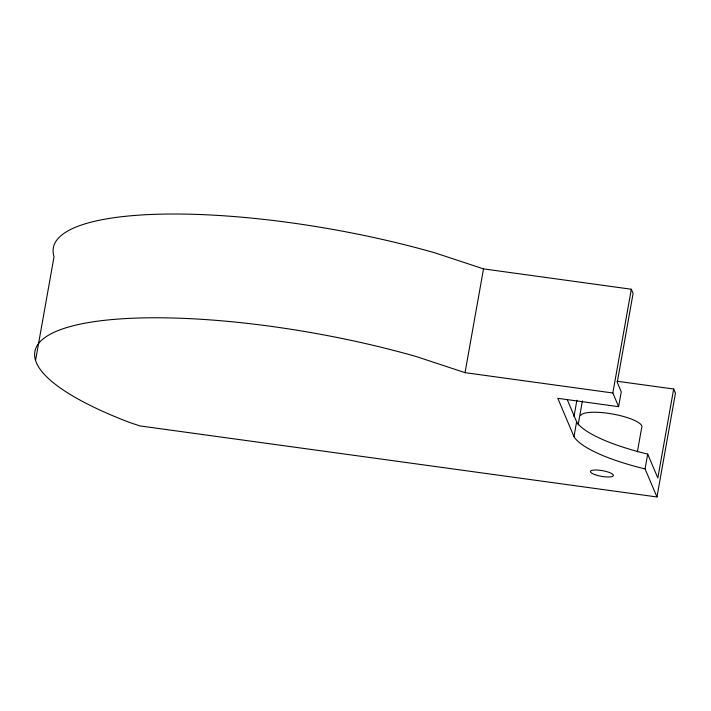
<?xml version="1.0" encoding="UTF-8"?>
<svg xmlns="http://www.w3.org/2000/svg" width="711" height="711" viewBox="0 0 711 711"><rect width="100%" height="100%" fill="white"/><g stroke="black" fill="none" stroke-linecap="round" stroke-linejoin="round"><path stroke-width="1.07" d="M35.55 360.468L54.036 256.707A271.913 67.163 10.1 0 1 434.972 252.867L483.516 268.882L631.324 289.235L633.101 293.412L617.255 382.358L621.263 391.859L618.623 406.683L557.806 398.311L573.981 436.67A102.642 25.356 10.1 0 0 645.064 468.913L656.964 496.962L140.076 425.942L129.74 422.53A271.913 67.163 10.1 0 1 76.966 324.856A271.913 67.163 10.1 0 1 416.486 356.629L465.038 372.653L612.838 392.996L618.623 406.683M465.038 372.653L483.516 268.882M573.99 416.504L576.897 400.231M573.981 436.67L576.621 421.845L567.254 399.635M578.141 424.778L582.389 400.915M612.838 392.996L631.324 289.235M637.385 451.823L641.651 427.844A31.275 7.723 10.1 0 0 615.682 414.611A31.275 7.723 10.1 0 0 580.683 415.375M645.064 468.913L647.703 454.098A102.642 25.356 10.1 0 1 576.621 421.845M617.104 381.238L673.673 389.015L657.835 477.952L647.703 454.098M656.964 496.962L675.45 393.192L673.673 389.015M594.787 474.593A11.652 2.88 10.1 0 0 613.282 475.819A11.652 2.88 10.1 0 0 597.702 470.069A11.652 2.88 10.1 0 0 594.787 474.593"/></g></svg>
